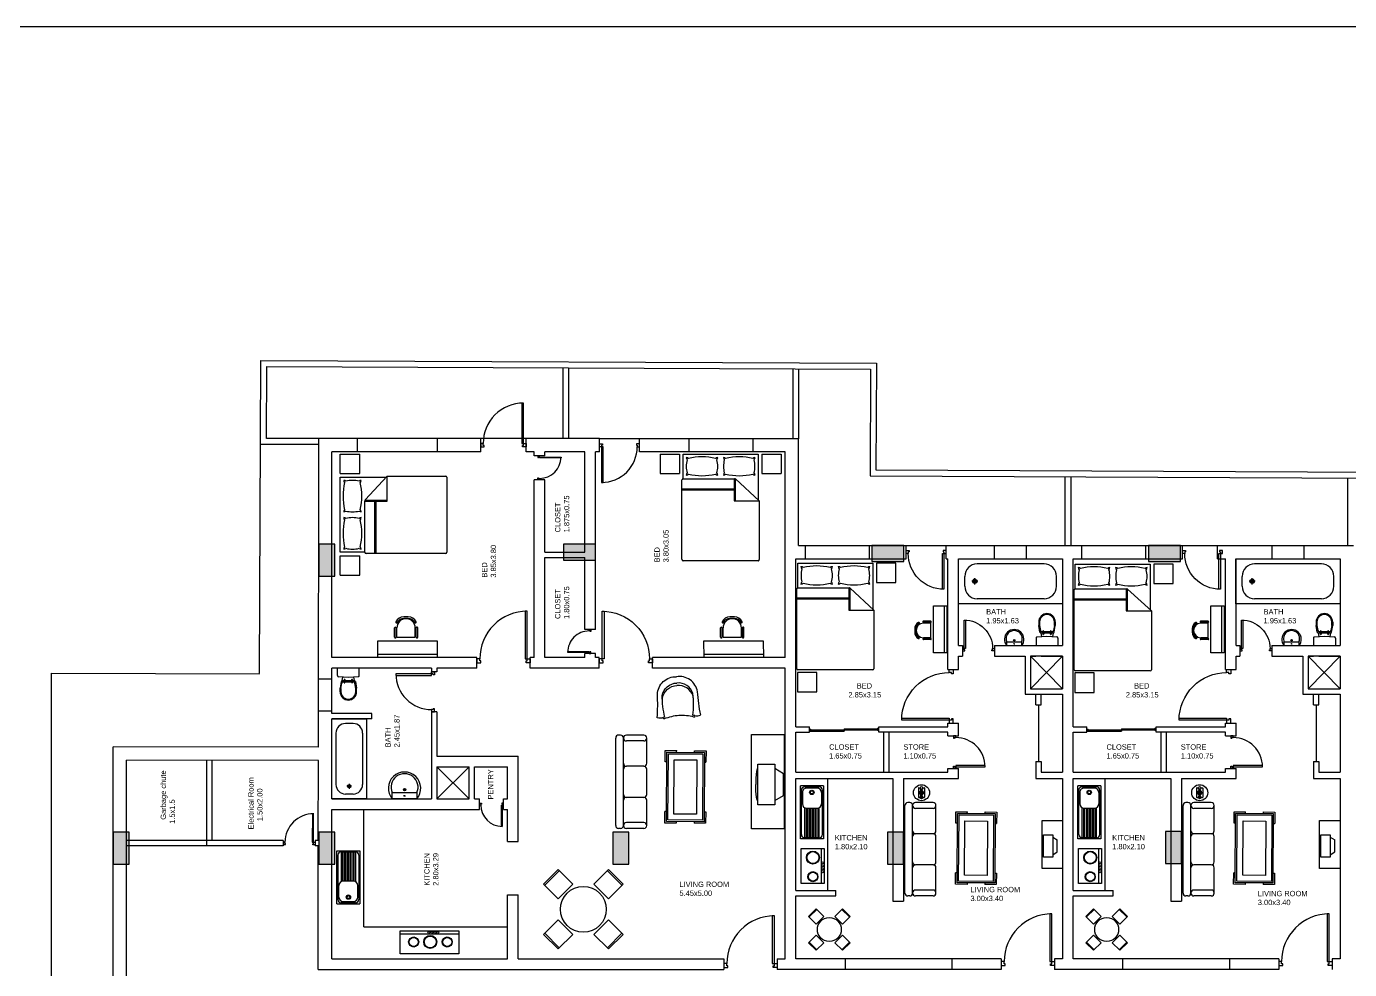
# Model space of a CAD drawing. Header units: inches. Extents: x -162 to 906, y 35 to 488.
# Drawn here: x 204 to 228.8, y 130.19 to 147.86 of the extents above; entities that cross this region are included whole.
import ezdxf

# ---------------------------------------------------------------- set-up
doc = ezdxf.new("R2010")
doc.units = ezdxf.units.IN
doc.header["$LTSCALE"] = 0.02
doc.header["$MEASUREMENT"] = 0
for name, color, linetype, true_color in [('balcony', 7, 'Continuous', 0x9875ff), ('Columns', 7, 'Continuous', 0x62cb7c), ('doors', 7, 'Continuous', 0xff8585), ('ducts lines', 7, 'Continuous', 0x05ff05), ('fixtures', 7, 'Continuous', 0xbdbdbd), ('furniture', 7, 'Continuous', 0xc2c2c2), ('text', 7, 'Continuous', 0xd1d1d1), ('walls', 7, 'Continuous', 0x614d9d)]:
    doc.layers.add(name, color=color, linetype=linetype, true_color=true_color)
doc.styles.get("Standard").update_dxf_attribs({"font": 'arial.ttf'})

# ---------------------------------------------------------------- blocks, each defined once
blk = doc.blocks.new('tv')
at = {"layer": 'furniture'}
for p, q in [((73489.62, -574.3), (73489.62, -545.5)), ((73489.62, -545.5), (73501.62, -545.5)), ((73501.62, -545.5), (73501.62, -574.3)), ((73501.62, -548.52), (73507.58, -552.12)), ((73507.58, -567.68), (73507.58, -552.12)), ((73501.62, -571.28), (73507.58, -567.68)), ((73501.62, -574.3), (73489.62, -574.3))]:
    blk.add_line(p, q, dxfattribs=at)
for points in [[(73489.62, -548.33), (73489.02, -548.75), (73488.47, -550.8), (73488.05, -555.14), (73488.05, -559.9)], [(73489.62, -571.48), (73489.02, -571.05), (73488.47, -569), (73488.05, -564.67), (73488.05, -559.9)]]:
    blk.add_lwpolyline(points, dxfattribs=at)
blk = doc.blocks.new('a')
at = {"layer": 'furniture'}
for p, q in [((72624.7, 1264.7), (72624.7, 1299.7)), ((72624.7, 1299.7), (72705.4, 1299.7)), ((72691, 1295.6), (72639.1, 1295.6)), ((72705.4, 1299.7), (72705.4, 1264.7)), ((72629.5, 1278.3), (72629.5, 1286)), ((72639.7, 1282.2), (72634.9, 1282.2)), ((72637.3, 1279.8), (72637.3, 1284.6)), ((72700.6, 1278.3), (72700.6, 1286)), ((72705.4, 1264.7), (72624.7, 1264.7)), ((72691, 1268.7), (72639.1, 1268.7))]:
    blk.add_line(p, q, dxfattribs=at)
for radius in [1.68, 0.96]:
    blk.add_circle((72637.3, 1282.2), radius, dxfattribs=at)
for centre, start, end in [((72639.1, 1286), 90, 180), ((72691, 1286), 0, 90), ((72639.1, 1278.3), 180, 270), ((72691, 1278.3), 270, 0)]:
    blk.add_arc(centre, 9.6, start, end, dxfattribs=at)
blk = doc.blocks.new('door')
at = {"layer": 'doors'}
for p, q in [((-0.076, 0), (-0.076, 0.033)), ((-0.076, 0.033), (-0.055, 0.033)), ((0, 0), (-0.076, 0)), ((-0.055, 0.033), (-0.055, 0.076)), ((-0.055, 0.076), (0, 0.076)), ((0, 0.076), (0, 0))]:
    blk.add_line(p, q, dxfattribs=at)
blk.add_lwpolyline([(-0.055, 0.977, 0.414214), (-0.955, 0.076), (-1.01, 0.076), (-1.01, 0), (-0.934, 0), (-0.934, 0.033), (-0.955, 0.033), (-0.955, 0.076)], format="xyb", dxfattribs=at)
blk.add_lwpolyline([(-0.055, 0.076), (-0.055, 0.977), (-0.094, 0.977), (-0.094, 0.076)], close=True, dxfattribs=at)
blk = doc.blocks.new('bed')
at = {"layer": 'furniture'}
for p, q in [((73189.1, -943.9), (73189.1, -960.7)), ((73189.1, -943.9), (73205.9, -943.9)), ((73205.9, -943.9), (73205.9, -960.7)), ((73209, -965.2), (73209, -943.9)), ((73209, -943.9), (73273.8, -943.9)), ((73273.8, -943.9), (73273.8, -983.5)), ((73276.9, -943.9), (73276.9, -960.7)), ((73276.9, -943.9), (73293.7, -943.9)), ((73293.7, -943.9), (73293.7, -960.7)), ((73189.1, -960.7), (73205.9, -960.7)), ((73208, -1035.1), (73208, -966.2)), ((73209, -965.2), (73253.5, -965.2)), ((73253, -965.2), (73253, -984.4)), ((73253.9, -965.2), (73253.9, -984.4)), ((73274.8, -984.4), (73254.2, -965.4)), ((73276.9, -960.7), (73293.7, -960.7)), ((73208, -973.8), (73253, -973.8)), ((73208, -974.8), (73253, -974.8)), ((73253, -984.4), (73274.8, -984.4)), ((73274.8, -984.4), (73274.8, -1035.1)), ((73273.8, -1036), (73209, -1036))]:
    blk.add_line(p, q, dxfattribs=at)
for centre, radius, start, end in [((73211.4, -950.3), 3.43, 51.6874, 84.8894), ((73215.1, -946.6), 3.43, 185.1106, 217.9545), ((73225.3, -996.7), 50.4, 76.4863, 103.5137), ((73239.2, -950.3), 3.43, 95.1106, 128.3126), ((73235.5, -946.6), 3.43, 322.0455, 354.8894), ((73243.6, -950.3), 3.43, 51.6874, 84.8894), ((73247.3, -946.6), 3.43, 185.1106, 217.9545), ((73257.5, -996.7), 50.4, 76.4863, 103.5137), ((73271.4, -950.3), 3.43, 95.1106, 128.3126), ((73267.7, -946.6), 3.43, 322.0455, 354.8894), ((73235.3, -954.5), 23.6, 165.964, 194.036), ((73215.3, -954.5), 23.6, 345.964, 14.036), ((73267.5, -954.5), 23.6, 165.964, 194.036), ((73247.5, -954.5), 23.6, 345.964, 14.036), ((73209, -966.2), 0.96, 90, 180), ((73215.1, -962.3), 3.43, 142.0455, 174.8894), ((73211.4, -958.6), 3.43, 275.1106, 308.3126), ((73225.3, -912.2), 50.4, 256.4863, 283.5137), ((73239.2, -958.6), 3.43, 231.6874, 264.8894), ((73235.5, -962.3), 3.43, 5.1106, 37.9545), ((73247.3, -962.3), 3.43, 142.0455, 174.8894), ((73243.6, -958.6), 3.43, 275.1106, 308.3126), ((73257.5, -912.2), 50.4, 256.4863, 283.5137), ((73253.5, -966.2), 0.96, 47.4586, 90), ((73271.4, -958.6), 3.43, 231.6874, 264.8894), ((73267.7, -962.3), 3.43, 5.1106, 37.9545), ((73209, -1035.1), 0.96, 180, 270), ((73273.8, -1035.1), 0.96, 270, 0)]:
    blk.add_arc(centre, radius, start, end, dxfattribs=at)
blk = doc.blocks.new('b')
at = {"layer": 'furniture'}
for p, q in [((72514.2, 1441.1), (72514.2, 1449.6)), ((72538.7, 1449.6), (72514.2, 1449.6)), ((72538.7, 1441.1), (72538.7, 1449.6)), ((72526.5, 1438.9), (72515.4, 1439.9)), ((72518.4, 1434.4), (72517.2, 1427)), ((72519.6, 1435.8), (72520.3, 1439.5)), ((72520.1, 1435.8), (72522, 1435.8)), ((72520.6, 1434.1), (72522, 1434.1)), ((72522, 1433.3), (72522, 1436.7)), ((72522.7, 1436.7), (72522.7, 1433.3)), ((72522.7, 1435.8), (72530.2, 1435.8)), ((72522.7, 1434.1), (72530.2, 1434.1)), ((72537.5, 1439.9), (72526.5, 1438.9)), ((72530.2, 1433.3), (72530.2, 1436.7)), ((72530.9, 1436.7), (72530.9, 1433.3)), ((72530.9, 1435.8), (72532.8, 1435.8)), ((72530.9, 1434.1), (72532.3, 1434.1)), ((72533.3, 1435.8), (72532.7, 1439.5)), ((72534.5, 1434.4), (72535.7, 1427)), ((72517.2, 1423.1), (72517.2, 1427)), ((72518.2, 1426.9), (72519.1, 1432.7)), ((72518.2, 1426.9), (72518.2, 1423.1)), ((72534.8, 1426.9), (72533.8, 1432.7)), ((72534.8, 1423.1), (72534.8, 1426.9)), ((72535.7, 1423.1), (72535.7, 1427))]:
    blk.add_line(p, q, dxfattribs=at)
for centre, radius, start, end in [((72515.4, 1441.1), 1.2, 180, 270), ((72520.1, 1434.1), 1.68, 90, 170.5377), ((72520.8, 1432.5), 1.68, 90, 170.5377), ((72522.3, 1436.7), 0.36, 0, 180), ((72530.6, 1436.7), 0.36, 0, 180), ((72532.1, 1432.5), 1.68, 9.4623, 90), ((72532.8, 1434.1), 1.68, 9.4623, 90), ((72537.5, 1441.1), 1.2, 270, 0), ((72526.5, 1423.1), 9.26, 180, 270), ((72526.5, 1423.1), 8.3, 180, 270), ((72522.3, 1433.3), 0.36, 180, 0), ((72526.5, 1423.1), 8.3, 270, 0), ((72526.5, 1423.1), 9.26, 270, 0), ((72530.6, 1433.3), 0.36, 180, 0)]:
    blk.add_arc(centre, radius, start, end, dxfattribs=at)
blk = doc.blocks.new('c')
at = {"layer": 'furniture'}
for p, q in [((72565.9, 77.7), (72565.9, 96.9)), ((72565.9, 96.9), (72570.7, 96.9)), ((72570.7, 96.9), (72570.7, 77.7)), ((72567.7, 87.3), (72568.7, 87.3)), ((72568.2, 87.3), (72568.2, 88)), ((72568.2, 87.3), (72568.2, 86.6)), ((72572, 87.3), (72573.9, 87.3)), ((72573, 87.3), (72573, 88.3)), ((72573, 87.3), (72573, 86.4)), ((72570.7, 77.7), (72565.9, 77.7))]:
    blk.add_line(p, q, dxfattribs=at)
blk.add_circle((72573, 87.3), 0.922, dxfattribs=at)
for centre, radius, start, end in [((72574.1, 87.3), 12.6, 229.7234, 130.2766), ((72574.9, 87.3), 10.5, 246.2873, 113.7127)]:
    blk.add_arc(centre, radius, start, end, dxfattribs=at)
blk = doc.blocks.new('so')
at = {"layer": 'furniture'}
for p, q in [((72791, -814.5), (72899, -814.5)), ((72787.4, -820.5), (72787.4, -818.1)), ((72787.4, -849.3), (72787.4, -827.7)), ((72791, -824.1), (72899, -824.1)), ((72794.6, -849.3), (72794.6, -827.7)), ((72825.8, -849.3), (72825.8, -827.7)), ((72864.2, -849.3), (72864.2, -827.7)), ((72895.4, -849.3), (72895.4, -827.7)), ((72902.6, -820.5), (72902.6, -818.1)), ((72902.6, -849.3), (72902.6, -827.7)), ((72791, -852.9), (72822.2, -852.9)), ((72829.4, -852.9), (72860.6, -852.9)), ((72867.8, -852.9), (72899, -852.9))]:
    blk.add_line(p, q, dxfattribs=at)
for centre, start, end in [((72791, -818.1), 90, 180), ((72899, -818.1), 360, 90), ((72791, -820.5), 180, 270), ((72791, -827.7), 90, 180), ((72791, -827.7), 0, 90), ((72822.2, -827.7), 0, 90), ((72829.4, -827.7), 90, 180), ((72860.6, -827.7), 0, 90), ((72867.8, -827.7), 90, 180), ((72899, -827.7), 90, 180), ((72899, -820.5), 270, 0), ((72899, -827.7), 0, 90), ((72791, -849.3), 180, 270), ((72791, -849.3), 270, 0), ((72822.2, -849.3), 270, 0), ((72829.4, -849.3), 180, 270), ((72860.6, -849.3), 270, 0), ((72867.8, -849.3), 180, 270), ((72899, -849.3), 180, 270), ((72899, -849.3), 270, 0)]:
    blk.add_arc(centre, 3.6, start, end, dxfattribs=at)
blk = doc.blocks.new('ta')
at = {"layer": 'furniture'}
for p, q in [((72622.7, -795), (72622.7, -793.1)), ((72682.7, -795.4), (72682.7, -793.5)), ((72610.6, -807), (72608.7, -807)), ((72694.6, -807.4), (72696.5, -807.5)), ((72610.5, -828.6), (72608.6, -828.6)), ((72694.5, -829), (72696.4, -829.1)), ((72622.4, -840.6), (72622.4, -842.6)), ((72682.4, -841), (72682.4, -842.9))]:
    blk.add_line(p, q, dxfattribs=at)
for points in [[(72608.7, -807), (72608.8, -793), (72622.7, -793.1)], [(72682.7, -793.5), (72696.6, -793.5), (72696.5, -807.5)], [(72622.4, -842.6), (72608.5, -842.5), (72608.6, -828.6)], [(72696.4, -829.1), (72696.3, -843)], [(72696.3, -843), (72682.4, -842.9)]]:
    blk.add_lwpolyline(points, dxfattribs=at)
for points in [[(72694.4, -841), (72610.4, -840.6), (72610.7, -795), (72694.7, -795.4)], [(72692.5, -839.1), (72612.3, -838.7), (72612.6, -796.9), (72692.7, -797.4)], [(72685.3, -831.9), (72619.6, -831.5), (72619.7, -804.1), (72685.5, -804.5)]]:
    blk.add_lwpolyline(points, close=True, dxfattribs=at)
blk = doc.blocks.new('di')
at = {"layer": 'furniture'}
for p, q in [((72941.6, -594.4), (72926.4, -609.7)), ((72956.9, -609.7), (72941.6, -594.4)), ((72994.2, -594.4), (72979, -609.7)), ((73009.5, -609.7), (72994.2, -594.4)), ((72942.8, -595.6), (72927.5, -610.8)), ((73008.3, -610.8), (72993, -595.6)), ((72926.4, -609.7), (72941.6, -624.9)), ((72941.6, -624.9), (72956.9, -609.7)), ((72979, -609.7), (72994.2, -624.9)), ((72994.2, -624.9), (73009.5, -609.7)), ((72926.4, -662.3), (72941.6, -647)), ((72941.6, -647), (72956.9, -662.3)), ((72979, -662.3), (72994.2, -647)), ((72994.2, -647), (73009.5, -662.3)), ((72941.6, -677.5), (72926.4, -662.3)), ((72942.8, -676.4), (72927.5, -661.1)), ((72956.9, -662.3), (72941.6, -677.5)), ((72994.2, -677.5), (72979, -662.3)), ((73008.3, -661.1), (72993, -676.4)), ((73009.5, -662.3), (72994.2, -677.5))]:
    blk.add_line(p, q, dxfattribs=at)
blk.add_circle((72967.9, -636), 24, dxfattribs=at)
blk = doc.blocks.new('sofa')
at = {"layer": 'furniture'}
for points in [[(73140.9, -786.1, -0.030207), (73114.4, -789.8, 0.416505), (73097.3, -813.8, -1.345408)], [(73141.2, -795, 0.067389), (73116.5, -795.1, 0.359041), (73104.5, -813.4, 1.94257)], [(73122.7, -794.5, 0.008858), (73119.4, -794.9, 0.359041), (73107.4, -813.2, 1.94257)], [(73141.7, -793, 0.174886), (73140.9, -786.1, 0.474926)], [(73144.1, -835.8, 0.030207), (73117.4, -835.5, -0.416505), (73097.3, -813.8, 1.345408)], [(73143.3, -826.9, -0.067389), (73118.8, -830, -0.359041), (73104.5, -813.4, -1.94257)], [(73126.9, -829.7, -0.014341), (73121.7, -829.8, -0.359041), (73107.4, -813.2, -1.94257)], [(73144, -828.9, -0.174886), (73144.1, -835.8, -0.474926)]]:
    blk.add_lwpolyline(points, format="xyb", dxfattribs=at)
for centre, radius, start, end in [((73200.9, -807.2), 60.9, 166.4727, 168.475), ((73202.5, -808.5), 61, 166.116, 182.3353), ((73141.9, -794), 1.44, 3.672, 93.672), ((73202.3, -805.7), 61, 185.0086, 201.228), ((73200.9, -807.2), 60.9, 198.8689, 200.8712), ((73144, -827.8), 1.44, 273.672, 3.672)]:
    blk.add_arc(centre, radius, start, end, dxfattribs=at)
blk = doc.blocks.new('s')
at = {"layer": 'furniture'}
for p, q in [((72513.5, 69.1), (72513.5, 43.9)), ((72513.5, 69.1), (72571.1, 69.1)), ((72514.6, 48.6), (72514.6, 64.4)), ((72515.9, 62.1), (72515.9, 50.9)), ((72566.4, 68), (72518.2, 68)), ((72520.7, 66.9), (72533.2, 66.9)), ((72570, 64.5), (72538, 64.5)), ((72538, 62.9), (72570, 62.9)), ((72538, 50.9), (72538, 62.1)), ((72570, 61.3), (72538, 61.3)), ((72538, 59.7), (72570, 59.7)), ((72570, 58.1), (72538, 58.1)), ((72570, 64.4), (72570, 48.6)), ((72571.1, 69.1), (72571.1, 43.9)), ((72571.1, 43.9), (72513.5, 43.9)), ((72566.4, 45), (72518.2, 45)), ((72520.7, 46.1), (72533.2, 46.1)), ((72538, 56.5), (72570, 56.5)), ((72570, 54.9), (72538, 54.9)), ((72538, 53.3), (72570, 53.3)), ((72570, 51.7), (72538, 51.7)), ((72538, 50.1), (72570, 50.1)), ((72538, 48.5), (72570, 48.5)), ((72571.1, 43.9), (72571.1, 43.9))]:
    blk.add_line(p, q, dxfattribs=at)
for radius in [2.4, 1.68]:
    blk.add_circle((72520.7, 56.4), radius, dxfattribs=at)
for centre, radius, start, end in [((72518.2, 64.4), 3.6, 90, 180), ((72520.7, 62.1), 4.8, 90, 180), ((72533.2, 62.1), 4.8, 0, 90), ((72566.4, 64.4), 3.6, 0, 90), ((72518.2, 48.6), 3.6, 180, 270), ((72520.7, 50.9), 4.8, 180, 270), ((72533.2, 50.9), 4.8, 270, 0), ((72566.4, 48.6), 3.6, 270, 0)]:
    blk.add_arc(centre, radius, start, end, dxfattribs=at)
blk = doc.blocks.new('ch')
at = {"layer": 'furniture'}
for p, q in [((73121.1, -280.6), (73121.1, -291.4)), ((73122.9, -280.6), (73122.9, -291.4)), ((73124, -280.6), (73124, -291.4)), ((73145.6, -280.6), (73124, -280.6)), ((73145.6, -280.6), (73145.6, -291.4)), ((73146.6, -280.6), (73146.6, -291.4)), ((73148.4, -280.6), (73148.4, -291.4)), ((73132.2, -302.6), (73137.6, -302.6)), ((73132.2, -304.4), (73137.6, -304.4))]:
    blk.add_line(p, q, dxfattribs=at)
for centre, radius, start, end in [((73122, -280.6), 0.9, 0.0037, 179.9963), ((73122, -291.4), 0.9, 179.9963, 0.0037), ((73134.8, -291.4), 10.8, 180, 0), ((73147.5, -280.6), 0.9, 0, 180), ((73147.5, -291.4), 0.9, 180, 0), ((73123.9, -298.3), 0.92, 13.7535, 218.4707), ((73132.2, -294.3), 10.1, 205.9734, 270), ((73132.2, -294.3), 8.28, 205.1301, 269.9997), ((73137.6, -294.3), 8.28, 269.9961, 334.8734), ((73137.6, -294.3), 10.1, 270, 334.0596), ((73145.9, -298.3), 0.9, 330.3365, 155.6449)]:
    blk.add_arc(centre, radius, start, end, dxfattribs=at)
blk = doc.blocks.new('TEL', base_point=(38673, 30972))
at = {"layer": 'furniture', "linetype": 'Continuous'}
for p, q in [((38603, 31072), (38603, 30872)), ((38613, 31082), (38644, 31082)), ((38659, 30854), (38659, 31066)), ((38687, 30854), (38687, 31066)), ((38702, 31082), (38733, 31082)), ((38743, 31072), (38743, 30872)), ((38613, 30862), (38644, 30862)), ((38659, 30854), (38687, 30854)), ((38668, 30836), (38668, 30854)), ((38678, 30836), (38668, 30836)), ((38678, 30854), (38678, 30836)), ((38702, 30862), (38733, 30862))]:
    blk.add_line(p, q, dxfattribs=at)
for centre in [(38648, 31000), (38698, 31000), (38637, 30962), (38638, 30982), (38648, 30944), (38708, 30978)]:
    blk.add_circle(centre, 6.63, dxfattribs=at)
for centre, radius, start, end in [((38613, 31072), 10, 90, 180), ((38673, 30972), 49.3, 109.6169, 250.3831), ((38673, 31071), 30.8, 296.6613, 243.3387), ((38673, 30972), 49.3, 289.6169, 70.3831), ((38733, 31072), 10, 0, 90), ((38613, 30872), 10, 180, 270), ((38673, 30873), 30.8, 116.6613, 260.6481), ((38673, 30972), 26.2, 129.3072, 230.6928), ((38673, 30873), 30.8, 279.3519, 63.3387), ((38673, 30972), 26.2, 309.3072, 50.6928), ((38733, 30872), 10, 270, 0)]:
    blk.add_arc(centre, radius, start, end, dxfattribs=at)
blk = doc.blocks.new('dr')
at = {"layer": 'doors'}
for p, q in [((-0.295, 0.342), (-0.319, 0.318)), ((-0.319, 0.318), (-0.295, 0.294)), ((-0.278, 0.325), (-0.295, 0.342)), ((-0.295, 0.294), (-0.284, 0.304)), ((-0.291, 0.311), (-0.278, 0.325)), ((-0.284, 0.304), (-0.291, 0.311)), ((-0.024, 0.024), (-0.014, 0.034)), ((0, 0), (-0.024, 0.024)), ((-0.014, 0.034), (-0.007, 0.027)), ((-0.007, 0.027), (0.007, 0.041)), ((0.024, 0.024), (0, 0)), ((0.007, 0.041), (0.024, 0.024))]:
    blk.add_line(p, q, dxfattribs=at)
blk.add_lwpolyline([(0.007, 0.041), (0.29, 0.326), (0.278, 0.338), (-0.006, 0.054)], close=True, dxfattribs=at)
blk.add_arc((0.007, 0.041), 0.401, 45.1117, 135.1117, dxfattribs=at)
blk = doc.blocks.new('columns')
at = {"layer": 'Columns'}
h = blk.add_hatch(color=256, dxfattribs=at)
h.dxf.hatch_style = 1
h.paths.add_polyline_path([(0, 0), (0.3, 0), (0.3, 0.6), (0, 0.6)])
for p, q in [((0, 0.6), (0.3, 0.6)), ((0, 0), (0, 0.6)), ((0.3, 0.6), (0.3, 0)), ((0.3, 0), (0, 0))]:
    blk.add_line(p, q, dxfattribs=at)

msp = doc.modelspace()

# ---------------------------------------------------------------- linework, layer by layer
msp.add_lwpolyline([(193.717, 147.864), (278.454, 147.864), (278.454, 79.471), (193.717, 79.471)], close=True)
at = {"layer": 'balcony'}
for p, q in [((214.05, 141.467), (214.05, 140.139)), ((214.16, 141.467), (214.16, 140.139)), ((218.363, 141.448), (218.363, 140.137)), ((218.473, 141.447), (218.473, 140.137)), ((209.479, 140.029), (208.385, 140.029)), ((209.479, 140.139), (208.496, 140.139)), ((223.464, 139.425), (223.464, 138.139)), ((223.574, 139.424), (223.574, 138.139)), ((228.763, 139.401), (228.763, 138.139))]:
    msp.add_line(p, q, dxfattribs=at)
for points in [[(208.366, 135.74), (208.392, 141.603), (219.932, 141.551), (219.923, 139.551), (240.155, 139.459)], [(208.496, 140.139), (208.502, 141.492), (219.822, 141.441), (219.812, 139.441), (240.045, 139.35), (240.036, 137.285)], [(237.957, 119.082), (219.858, 119.094), (219.86, 117.096), (208.339, 117.085), (208.333, 119.935), (204.466, 119.935), (204.466, 135.745), (208.366, 135.728)]]:
    msp.add_lwpolyline(points, dxfattribs=at)
at = {"layer": 'doors'}
for p, q in [((213.584, 139.819), (213.584, 139.785)), ((213.618, 139.819), (213.584, 139.819)), ((213.584, 139.785), (213.598, 139.785)), ((213.598, 139.785), (213.598, 139.794)), ((213.598, 139.794), (213.618, 139.794)), ((213.618, 139.794), (213.618, 139.819)), ((213.584, 139.369), (213.584, 139.403)), ((213.584, 139.403), (213.598, 139.403)), ((213.598, 139.403), (213.598, 139.393)), ((213.618, 139.369), (213.584, 139.369)), ((213.598, 139.393), (213.618, 139.393)), ((213.618, 139.393), (213.618, 139.369)), ((214.546, 136.534), (214.546, 136.559)), ((214.546, 136.559), (214.58, 136.559)), ((214.565, 136.534), (214.546, 136.534)), ((214.565, 136.525), (214.565, 136.534)), ((214.58, 136.525), (214.565, 136.525)), ((214.58, 136.559), (214.58, 136.525)), ((214.565, 136.133), (214.546, 136.133)), ((214.546, 136.133), (214.546, 136.109)), ((214.546, 136.109), (214.58, 136.109)), ((214.58, 136.143), (214.565, 136.143)), ((214.565, 136.143), (214.565, 136.133)), ((214.58, 136.109), (214.58, 136.143)), ((219.329, 134.699), (219.979, 134.699)), ((219.329, 134.699), (219.329, 134.659)), ((224.529, 134.699), (225.179, 134.699)), ((224.529, 134.699), (224.529, 134.659)), ((218.679, 134.679), (219.979, 134.679)), ((218.679, 134.659), (219.329, 134.659)), ((223.879, 134.679), (225.179, 134.679)), ((223.879, 134.659), (224.529, 134.659)), ((212.493, 133.306), (212.527, 133.306)), ((212.493, 133.272), (212.493, 133.306)), ((212.517, 133.272), (212.493, 133.272)), ((212.527, 133.291), (212.517, 133.291)), ((212.517, 133.291), (212.517, 133.272)), ((212.527, 133.306), (212.527, 133.291)), ((212.943, 133.306), (212.909, 133.306)), ((212.909, 133.306), (212.909, 133.291)), ((212.909, 133.291), (212.918, 133.291)), ((212.918, 133.291), (212.918, 133.272)), ((212.918, 133.272), (212.943, 133.272)), ((212.943, 133.272), (212.943, 133.306))]:
    msp.add_line(p, q, dxfattribs=at)
for points in [[(213.618, 139.794), (214.019, 139.794), (214.019, 139.777), (213.618, 139.777)], [(214.546, 136.133), (214.144, 136.133), (214.144, 136.151), (214.546, 136.151)], [(212.918, 133.272), (212.918, 132.87), (212.901, 132.87), (212.901, 133.272)]]:
    msp.add_lwpolyline(points, close=True, dxfattribs=at)
for centre, radius, start, end in [((213.618, 139.794), 0.401, 269.9999, 359.9999), ((214.546, 136.133), 0.401, 89.9999, 179.9999), ((218.696, 134.676), 0.0109, 15.8152, 164.1846), ((219.957, 134.696), 0.0109, 15.8152, 164.1846), ((223.896, 134.676), 0.0109, 15.8152, 164.1846), ((225.157, 134.696), 0.0109, 15.8152, 164.1846), ((218.696, 134.663), 0.0112, 200.3673, 339.6326), ((219.957, 134.683), 0.0112, 200.3673, 339.6326), ((223.896, 134.663), 0.0112, 200.3673, 339.6326), ((225.157, 134.683), 0.0112, 200.3673, 339.6326), ((212.918, 133.272), 0.401, 179.9999, 269.9999)]:
    msp.add_arc(centre, radius, start, end, dxfattribs=at)
at = {"layer": 'ducts lines'}
for p, q in [((223.423, 136.059), (222.823, 135.452)), ((222.823, 136.059), (223.423, 135.452)), ((228.623, 136.059), (228.023, 135.452)), ((228.023, 136.059), (228.623, 135.452)), ((211.693, 133.989), (212.3, 133.389)), ((211.693, 133.389), (212.3, 133.989))]:
    msp.add_line(p, q, dxfattribs=at)
at = {"layer": 'fixtures'}
for p, q in [((221.203, 137.006), (221.203, 136.127)), ((226.403, 137.006), (226.403, 136.127)), ((217.812, 136.092), (216.7, 136.092)), ((218.895, 132.454), (218.895, 131.804)), ((224.095, 132.454), (224.095, 131.804)), ((211.006, 130.859), (212.105, 130.859))]:
    msp.add_line(p, q, dxfattribs=at)
for points in [[(221.004, 137.004), (221.25, 137.006), (221.25, 136.127), (221.004, 136.125)], [(226.204, 137.004), (226.45, 137.006), (226.45, 136.127), (226.204, 136.125)], [(217.81, 136.35), (217.813, 136.039), (216.7, 136.039), (216.698, 136.35)], [(217.593, 134.591), (218.203, 134.591), (218.203, 132.827), (217.593, 132.827)], [(223.038, 132.982), (223.423, 132.982), (223.423, 132.082), (223.038, 132.082)], [(228.238, 132.982), (228.623, 132.982), (228.623, 132.082), (228.238, 132.082)], [(218.519, 132.454), (218.951, 132.454), (218.951, 131.804), (218.519, 131.804)], [(223.719, 132.454), (224.151, 132.454), (224.151, 131.804), (223.719, 131.804)], [(211.006, 130.484), (211.006, 130.916), (212.105, 130.916), (212.105, 130.484)]]:
    msp.add_lwpolyline(points, close=True, dxfattribs=at)
for centre, radius in [((220.777, 133.503), 0.15), ((225.992, 133.503), 0.15), ((218.741, 132.286), 0.122), ((218.741, 132.286), 0.112), ((218.924, 132.189), 0.0201), ((223.941, 132.286), 0.122), ((223.941, 132.286), 0.112), ((224.124, 132.189), 0.0201), ((218.741, 131.929), 0.0943), ((218.741, 131.929), 0.0843), ((218.924, 132.132), 0.0201), ((218.924, 132.075), 0.0201), ((218.924, 132.024), 0.0201), ((223.941, 131.929), 0.0943), ((223.941, 131.929), 0.0843), ((224.124, 132.132), 0.0201), ((224.124, 132.075), 0.0201), ((224.124, 132.024), 0.0201), ((211.257, 130.705), 0.0943), ((211.257, 130.705), 0.0843), ((211.567, 130.705), 0.122), ((211.567, 130.705), 0.112), ((211.542, 130.888), 0.0201), ((211.599, 130.888), 0.0201), ((211.656, 130.888), 0.0201), ((211.707, 130.888), 0.0201), ((211.886, 130.705), 0.0943), ((211.886, 130.705), 0.0843)]:
    msp.add_circle(centre, radius, dxfattribs=at)
at = {"layer": 'furniture'}
for p, q in [((218.459, 137.342), (218.459, 137.805)), ((218.459, 137.805), (219.865, 137.805)), ((219.865, 137.805), (219.865, 136.946)), ((223.659, 137.325), (223.659, 137.788)), ((223.659, 137.788), (225.065, 137.788)), ((225.065, 137.788), (225.065, 136.928)), ((218.438, 135.826), (218.438, 137.322)), ((218.459, 137.342), (219.425, 137.342)), ((219.413, 137.342), (219.413, 136.927)), ((219.433, 137.342), (219.433, 136.927)), ((219.886, 136.927), (219.439, 137.337)), ((223.638, 135.808), (223.638, 137.304)), ((223.659, 137.325), (224.625, 137.325)), ((224.613, 137.325), (224.613, 136.909)), ((224.633, 137.325), (224.633, 136.909)), ((225.086, 136.909), (224.639, 137.319)), ((218.438, 137.155), (219.413, 137.155)), ((218.438, 137.134), (219.413, 137.134)), ((219.413, 136.927), (219.886, 136.927)), ((219.886, 136.927), (219.886, 135.826)), ((223.638, 137.137), (224.613, 137.137)), ((223.638, 137.116), (224.613, 137.116)), ((224.613, 136.909), (225.086, 136.909)), ((225.086, 136.909), (225.086, 135.808)), ((211.698, 136.092), (210.586, 136.092)), ((219.865, 135.805), (218.459, 135.805)), ((225.065, 135.788), (223.659, 135.788))]:
    msp.add_line(p, q, dxfattribs=at)
for points in [[(219.933, 137.441), (220.297, 137.441), (220.297, 137.805), (219.933, 137.805)], [(225.133, 137.423), (225.497, 137.423), (225.497, 137.788), (225.133, 137.788)], [(211.696, 136.35), (211.699, 136.039), (210.586, 136.039), (210.584, 136.35)], [(218.45, 135.391), (218.815, 135.391), (218.815, 135.756), (218.45, 135.756)], [(223.65, 135.382), (224.015, 135.382), (224.015, 135.747), (223.65, 135.747)]]:
    msp.add_lwpolyline(points, close=True, dxfattribs=at)
for centre, radius, start, end in [((218.51, 137.665), 0.0744, 51.6873, 84.8893), ((218.591, 137.746), 0.0744, 185.1105, 217.9544), ((219.03, 137.576), 0.512, 165.9639, 194.0359), ((218.812, 136.659), 1.094, 76.4862, 103.5136), ((219.114, 137.665), 0.0744, 95.1105, 128.3125), ((219.033, 137.746), 0.0744, 322.0454, 354.8893), ((218.595, 137.576), 0.512, 345.9639, 14.0359), ((219.21, 137.665), 0.0744, 51.6873, 84.8893), ((219.291, 137.746), 0.0744, 185.1105, 217.9544), ((219.729, 137.576), 0.512, 165.9639, 194.0359), ((219.512, 136.659), 1.094, 76.4862, 103.5136), ((219.814, 137.665), 0.0744, 95.1105, 128.3125), ((219.733, 137.746), 0.0744, 322.0454, 354.8893), ((219.294, 137.576), 0.512, 345.9639, 14.0359), ((223.71, 137.647), 0.0744, 51.6873, 84.8893), ((223.791, 137.728), 0.0744, 185.1105, 217.9544), ((224.23, 137.558), 0.512, 165.9639, 194.0359), ((224.012, 136.641), 1.094, 76.4862, 103.5136), ((224.314, 137.647), 0.0744, 95.1105, 128.3125), ((224.233, 137.728), 0.0744, 322.0454, 354.8893), ((223.795, 137.558), 0.512, 345.9639, 14.0359), ((224.41, 137.647), 0.0744, 51.6873, 84.8893), ((224.491, 137.728), 0.0744, 185.1105, 217.9544), ((224.929, 137.558), 0.512, 165.9639, 194.0359), ((224.712, 136.641), 1.094, 76.4862, 103.5136), ((225.014, 137.647), 0.0744, 95.1105, 128.3125), ((224.933, 137.728), 0.0744, 322.0454, 354.8893), ((224.494, 137.558), 0.512, 345.9639, 14.0359), ((218.591, 137.406), 0.0744, 142.0454, 174.8893), ((218.51, 137.486), 0.0744, 275.1105, 308.3125), ((218.812, 138.492), 1.094, 256.4862, 283.5136), ((219.114, 137.486), 0.0744, 231.6873, 264.8893), ((219.033, 137.406), 0.0744, 5.1105, 37.9544), ((219.291, 137.406), 0.0744, 142.0454, 174.8893), ((219.21, 137.486), 0.0744, 275.1105, 308.3125), ((219.512, 138.492), 1.094, 256.4862, 283.5136), ((219.814, 137.486), 0.0744, 231.6873, 264.8893), ((219.733, 137.406), 0.0744, 5.1105, 37.9544), ((223.791, 137.388), 0.0744, 142.0454, 174.8893), ((224.233, 137.388), 0.0744, 5.1105, 37.9544), ((224.491, 137.388), 0.0744, 142.0454, 174.8893), ((224.933, 137.388), 0.0744, 5.1105, 37.9544), ((218.459, 137.322), 0.0208, 89.9999, 179.9999), ((219.425, 137.322), 0.0208, 47.4585, 89.9999), ((223.659, 137.304), 0.0208, 89.9999, 179.9999), ((223.71, 137.468), 0.0744, 275.1105, 308.3125), ((224.012, 138.474), 1.094, 256.4862, 283.5136), ((224.314, 137.468), 0.0744, 231.6873, 264.8893), ((224.41, 137.468), 0.0744, 275.1105, 308.3125), ((224.712, 138.474), 1.094, 256.4862, 283.5136), ((224.625, 137.304), 0.0208, 47.4585, 89.9999), ((225.014, 137.468), 0.0744, 231.6873, 264.8893), ((218.459, 135.826), 0.0208, 179.9999, 269.9999), ((219.865, 135.826), 0.0208, 269.9999, 359.9999), ((223.659, 135.808), 0.0208, 179.9999, 269.9999), ((225.065, 135.808), 0.0208, 269.9999, 359.9999)]:
    msp.add_arc(centre, radius, start, end, dxfattribs=at)
at = {"layer": 'walls'}
for p, q in [((209.47, 134.354), (209.479, 140.139)), ((213.363, 140.139), (209.479, 140.139)), ((209.723, 140.139), (209.723, 140.139)), ((210.201, 139.889), (210.201, 140.139)), ((211.701, 139.889), (211.701, 140.139)), ((212.513, 139.889), (212.513, 140.139)), ((214.738, 140.139), (213.363, 140.139)), ((213.363, 139.889), (213.363, 140.139)), ((214.738, 139.889), (214.738, 140.139)), ((214.738, 140.139), (215.488, 140.139)), ((215.488, 139.889), (215.488, 140.139)), ((218.473, 140.137), (215.488, 140.137)), ((216.423, 139.889), (216.423, 140.139)), ((217.623, 139.889), (217.623, 140.139)), ((218.473, 138.139), (218.473, 140.137)), ((209.723, 136.039), (209.723, 139.889)), ((212.513, 139.889), (209.723, 139.889)), ((213.513, 139.889), (213.363, 139.889)), ((213.513, 139.819), (213.513, 139.889)), ((213.713, 139.819), (213.513, 139.819)), ((213.713, 139.819), (213.713, 139.889)), ((214.463, 139.889), (213.713, 139.889)), ((214.463, 138.014), (214.463, 139.889)), ((214.663, 136.559), (214.663, 139.889)), ((214.738, 139.889), (214.663, 139.889)), ((218.223, 139.889), (215.488, 139.889)), ((218.223, 136.039), (218.223, 139.889)), ((213.513, 136.039), (213.513, 139.369)), ((213.713, 139.369), (213.513, 139.369)), ((213.713, 138.014), (213.713, 139.369)), ((213.713, 138.014), (214.463, 138.014)), ((213.713, 136.039), (213.713, 137.914)), ((213.713, 137.914), (214.463, 137.914)), ((214.463, 136.559), (214.463, 137.914)), ((218.473, 138.139), (220.488, 138.139)), ((218.604, 137.889), (218.604, 138.139)), ((219.804, 137.889), (219.804, 138.139)), ((220.488, 137.889), (220.488, 138.139)), ((220.488, 138.139), (221.238, 138.139)), ((221.238, 138.139), (223.673, 138.139)), ((221.238, 137.889), (221.238, 138.139)), ((222.148, 137.889), (222.148, 138.139)), ((222.748, 137.889), (222.748, 138.139)), ((223.673, 138.139), (225.67, 138.139)), ((223.783, 137.889), (223.783, 138.139)), ((224.983, 137.889), (224.983, 138.139)), ((225.654, 138.139), (226.323, 138.139)), ((225.67, 137.889), (225.67, 138.139)), ((226.323, 138.139), (228.873, 138.139)), ((226.323, 137.889), (226.323, 138.139)), ((227.348, 137.889), (227.348, 138.139)), ((227.948, 137.889), (227.948, 138.139)), ((218.423, 137.889), (220.488, 137.889)), ((218.423, 134.739), (218.423, 137.889)), ((221.238, 137.889), (221.273, 137.889)), ((221.273, 135.809), (221.273, 137.889)), ((221.473, 137.889), (223.423, 137.889)), ((221.473, 136.259), (221.473, 137.889)), ((223.423, 137.889), (223.423, 136.259)), ((223.623, 137.889), (225.67, 137.889)), ((223.623, 134.739), (223.623, 137.889)), ((226.323, 137.889), (226.473, 137.889)), ((226.473, 135.809), (226.473, 137.889)), ((226.673, 137.889), (228.623, 137.889)), ((226.673, 136.259), (226.673, 137.889)), ((228.623, 137.889), (228.623, 136.259)), ((214.663, 136.559), (214.463, 136.559)), ((221.473, 136.259), (221.543, 136.259)), ((221.543, 136.259), (221.543, 136.059)), ((222.143, 136.259), (223.423, 136.259)), ((222.143, 136.259), (222.143, 136.059)), ((226.673, 136.259), (226.743, 136.259)), ((226.743, 136.259), (226.743, 136.059)), ((227.343, 136.259), (228.623, 136.259)), ((227.343, 136.259), (227.343, 136.059)), ((212.443, 136.039), (209.723, 136.039)), ((212.443, 135.839), (212.443, 136.039)), ((213.443, 135.839), (213.443, 136.039)), ((213.513, 136.039), (213.443, 136.039)), ((214.463, 136.039), (213.713, 136.039)), ((214.463, 136.039), (214.463, 136.109)), ((214.663, 136.109), (214.463, 136.109)), ((214.663, 136.039), (214.663, 136.109)), ((214.733, 136.039), (214.663, 136.039)), ((214.733, 135.839), (214.733, 136.039)), ((218.223, 136.039), (215.733, 136.039)), ((215.733, 135.839), (215.733, 136.039)), ((221.473, 136.059), (221.543, 136.059)), ((221.473, 135.809), (221.473, 136.059)), ((222.143, 136.059), (222.723, 136.059)), ((222.723, 136.059), (222.723, 135.352)), ((222.823, 136.059), (222.923, 136.059)), ((223.423, 136.059), (222.823, 136.059)), ((222.823, 136.059), (222.823, 135.452)), ((223.023, 136.059), (223.423, 136.059)), ((223.423, 136.059), (223.423, 135.452)), ((223.423, 136.059), (223.423, 135.452)), ((226.673, 136.059), (226.743, 136.059)), ((226.673, 135.809), (226.673, 136.059)), ((227.343, 136.059), (227.923, 136.059)), ((227.923, 136.059), (227.923, 135.352)), ((228.023, 136.059), (228.123, 136.059)), ((228.623, 136.059), (228.023, 136.059)), ((228.023, 136.059), (228.023, 135.452)), ((228.223, 136.059), (228.623, 136.059)), ((228.623, 136.059), (228.623, 135.452)), ((228.623, 136.059), (228.623, 135.452)), ((209.723, 134.989), (209.723, 135.839)), ((211.593, 135.839), (209.723, 135.839)), ((211.593, 135.839), (211.593, 135.769)), ((211.693, 135.769), (211.593, 135.769)), ((212.293, 135.839), (211.693, 135.839)), ((211.693, 135.839), (211.693, 135.769)), ((212.443, 135.839), (212.293, 135.839)), ((214.733, 135.839), (213.443, 135.839)), ((214.733, 135.839), (214.663, 135.839)), ((218.223, 135.839), (215.733, 135.839)), ((218.223, 130.389), (218.223, 135.839)), ((221.273, 135.809), (221.473, 135.809)), ((226.473, 135.809), (226.673, 135.809)), ((209.723, 135.63), (209.473, 135.63)), ((222.823, 135.452), (223.423, 135.452)), ((228.023, 135.452), (228.623, 135.452)), ((222.723, 135.352), (223.423, 135.352)), ((222.923, 135.152), (222.923, 135.352)), ((223.023, 135.152), (223.023, 135.352)), ((223.423, 135.352), (223.423, 133.889)), ((227.923, 135.352), (228.623, 135.352)), ((228.123, 135.152), (228.123, 135.352)), ((228.223, 135.152), (228.223, 135.352)), ((228.623, 135.352), (228.623, 133.889)), ((209.723, 135.03), (209.473, 135.03)), ((210.473, 134.989), (209.723, 134.989)), ((210.473, 134.889), (210.473, 134.989)), ((211.593, 135.019), (211.593, 133.389)), ((211.693, 135.019), (211.593, 135.019)), ((211.693, 135.019), (211.693, 134.189)), ((222.923, 135.152), (223.023, 135.152)), ((222.973, 135.152), (222.973, 134.089)), ((228.123, 135.152), (228.223, 135.152)), ((228.173, 135.152), (228.173, 134.089)), ((209.723, 133.389), (209.723, 134.889)), ((210.473, 134.889), (209.723, 134.889)), ((218.423, 134.739), (218.679, 134.739)), ((218.679, 134.639), (218.679, 134.739)), ((219.979, 134.739), (221.273, 134.739)), ((219.979, 134.639), (219.979, 134.739)), ((221.273, 134.809), (221.473, 134.809)), ((221.273, 134.739), (221.273, 134.809)), ((221.473, 134.569), (221.473, 134.809)), ((223.623, 134.739), (223.879, 134.739)), ((223.879, 134.639), (223.879, 134.739)), ((225.179, 134.739), (226.473, 134.739)), ((225.179, 134.639), (225.179, 134.739)), ((226.473, 134.809), (226.673, 134.809)), ((226.473, 134.739), (226.473, 134.809)), ((226.673, 134.569), (226.673, 134.809)), ((218.423, 134.639), (218.679, 134.639)), ((218.423, 133.889), (218.423, 134.639)), ((221.273, 134.639), (219.979, 134.639)), ((220.073, 133.889), (220.073, 134.639)), ((220.173, 133.889), (220.173, 134.639)), ((221.273, 134.569), (221.273, 134.639)), ((221.273, 134.569), (221.473, 134.569)), ((223.623, 134.639), (223.879, 134.639)), ((223.623, 133.889), (223.623, 134.639)), ((226.473, 134.639), (225.179, 134.639)), ((225.273, 133.889), (225.273, 134.639)), ((225.373, 133.889), (225.373, 134.639)), ((226.473, 134.569), (226.473, 134.639)), ((226.473, 134.569), (226.673, 134.569)), ((205.623, 126.16), (205.623, 134.36)), ((209.47, 134.354), (205.623, 134.36)), ((211.693, 134.189), (213.213, 134.189)), ((213.213, 132.589), (213.213, 134.189)), ((205.873, 126.16), (205.873, 134.11)), ((209.47, 134.104), (205.873, 134.11)), ((207.373, 134.104), (207.37, 132.508)), ((207.473, 134.104), (207.471, 132.607)), ((209.468, 132.604), (209.47, 134.104)), ((211.693, 133.989), (211.693, 133.389)), ((211.693, 133.989), (212.3, 133.989)), ((212.3, 133.389), (212.3, 133.989)), ((212.4, 133.989), (213.013, 133.989)), ((212.4, 133.389), (212.4, 133.989)), ((213.013, 133.389), (213.013, 133.989)), ((221.273, 133.889), (221.273, 133.955)), ((221.273, 133.955), (221.473, 133.955)), ((221.473, 133.769), (221.473, 133.955)), ((222.923, 134.089), (222.923, 133.769)), ((222.923, 134.089), (223.023, 134.089)), ((223.023, 134.089), (223.023, 133.889)), ((226.473, 133.889), (226.473, 133.955)), ((226.473, 133.955), (226.673, 133.955)), ((226.673, 133.769), (226.673, 133.955)), ((228.123, 134.089), (228.123, 133.769)), ((228.123, 134.089), (228.223, 134.089)), ((228.223, 134.089), (228.223, 133.889)), ((218.423, 133.889), (221.273, 133.889)), ((218.423, 133.769), (220.237, 133.769)), ((218.423, 131.669), (218.423, 133.769)), ((219.023, 131.669), (219.023, 133.769)), ((220.237, 133.769), (220.237, 131.469)), ((220.437, 133.769), (221.473, 133.769)), ((220.437, 133.769), (220.437, 131.469)), ((222.923, 133.769), (223.423, 133.769)), ((223.023, 133.889), (223.423, 133.889)), ((223.423, 133.769), (223.423, 130.389)), ((223.623, 133.889), (226.473, 133.889)), ((223.623, 133.769), (225.452, 133.769)), ((223.623, 131.669), (223.623, 133.769)), ((224.223, 131.669), (224.223, 133.769)), ((225.452, 133.769), (225.452, 131.469)), ((225.652, 133.769), (226.673, 133.769)), ((225.652, 133.769), (225.652, 131.469)), ((228.123, 133.769), (228.623, 133.769)), ((228.223, 133.889), (228.623, 133.889)), ((228.623, 133.769), (228.623, 130.389)), ((209.723, 133.389), (211.593, 133.389)), ((211.693, 133.389), (212.3, 133.389)), ((212.4, 133.389), (212.493, 133.389)), ((212.493, 133.189), (212.493, 133.389)), ((212.943, 133.389), (213.013, 133.389)), ((212.943, 133.189), (212.943, 133.389)), ((209.723, 130.389), (209.723, 133.189)), ((209.723, 133.189), (212.493, 133.189)), ((210.323, 130.989), (210.323, 133.189)), ((212.943, 133.189), (213.013, 133.189)), ((213.013, 132.589), (213.013, 133.189)), ((208.81, 132.605), (205.873, 132.61)), ((208.81, 132.505), (205.873, 132.51)), ((208.81, 132.605), (208.81, 132.505)), ((209.468, 132.604), (209.41, 132.605)), ((209.41, 132.605), (209.41, 132.505)), ((209.468, 132.504), (209.41, 132.505)), ((209.464, 130.189), (209.468, 132.504)), ((213.013, 132.589), (213.213, 132.589)), ((213.013, 130.389), (213.013, 131.589)), ((213.013, 131.589), (213.213, 131.589)), ((213.213, 130.389), (213.213, 131.589)), ((218.423, 131.669), (219.173, 131.669)), ((218.423, 131.569), (219.173, 131.569)), ((218.423, 130.389), (218.423, 131.569)), ((219.173, 131.569), (219.173, 131.669)), ((220.237, 131.469), (220.437, 131.469)), ((223.623, 131.669), (224.373, 131.669)), ((223.623, 131.569), (224.373, 131.569)), ((223.623, 130.389), (223.623, 131.569)), ((224.373, 131.569), (224.373, 131.669)), ((225.452, 131.469), (225.652, 131.469)), ((210.323, 130.989), (213.013, 130.989)), ((218.223, 130.389), (218.223, 130.539)), ((209.723, 130.389), (213.013, 130.389)), ((213.213, 130.389), (213.513, 130.389)), ((213.513, 130.389), (217.073, 130.389)), ((217.073, 130.389), (217.073, 130.189)), ((218.073, 130.389), (218.223, 130.389)), ((218.073, 130.389), (218.073, 130.189)), ((222.273, 130.389), (218.423, 130.389)), ((219.348, 130.389), (219.348, 130.189)), ((221.348, 130.389), (221.348, 130.189)), ((222.273, 130.389), (222.273, 130.189)), ((223.423, 130.389), (223.273, 130.389)), ((223.273, 130.389), (223.273, 130.189)), ((227.473, 130.389), (223.623, 130.389)), ((224.548, 130.389), (224.548, 130.189)), ((226.548, 130.389), (226.548, 130.189)), ((227.473, 130.389), (227.473, 130.189)), ((228.623, 130.389), (228.473, 130.389)), ((228.473, 130.389), (228.473, 130.189)), ((209.464, 130.189), (217.073, 130.189)), ((222.273, 130.189), (218.073, 130.189)), ((227.473, 130.189), (223.273, 130.189))]:
    msp.add_line(p, q, dxfattribs=at)

# ---------------------------------------------------------------- block references
at = {"layer": 'Columns', "xscale": -1}
for p, rotation in [((209.476, 138.16), 179.999912578755), ((214.063, 137.86), 269.9999125787551), ((219.848, 137.839), 269.9999125787551), ((225.031, 137.839), 269.9999125787551), ((205.623, 132.761), 179.999912578755), ((209.478, 132.761), 179.999912578755), ((214.993, 132.761), 179.9999125787564), ((220.137, 132.761), 179.999912578755), ((225.352, 132.778), 179.999912578755)]:
    msp.add_blockref('columns', p, dxfattribs=dict(at, rotation=rotation))
at = {"layer": 'doors'}
for p, xscale, yscale, zscale, rotation in [((213.363, 139.982), 0.841584158415834, 0.841584158415834, 0.841584158415834, 359.9999125787557), ((214.738, 140.042), 0.742574257425741, 0.742574257425741, 0.742574257425741, 179.9999125787558), ((221.238, 138.042), -0.7425742574257357, 0.7425742574257357, 0.7425742574257357, 179.9999125787558), ((226.42, 138.042), -0.7425742574257357, 0.7425742574257357, 0.7425742574257357, 179.9999125787558), ((213.442, 135.939), 0.990099009900981, 0.990099009900981, 0.990099009900981, 359.9999125787557), ((214.733, 135.939), -0.9900990099009807, 0.9900990099009807, 0.9900990099009808, 359.9999125787558), ((221.543, 136.159), -0.5940594059405828, 0.5940594059405829, 0.5940594059405829, 359.9999125787558), ((226.743, 136.159), -0.5940594059405828, 0.5940594059405829, 0.5940594059405829, 359.9999125787558), ((211.649, 135.769), 0.7425742574257357, 0.7425742574257357, 0.7425742574257357, 89.99991257875583), ((221.373, 134.809), -0.9900990099009811, 0.9900990099009811, 0.9900990099009811, 89.99991257875575), ((226.573, 134.809), -0.9900990099009811, 0.9900990099009811, 0.9900990099009811, 89.99991257875575), ((221.376, 133.955), 0.6076049420117937, 0.6076049420117937, 0.6076049420117937, 269.9999125787558), ((226.576, 133.955), 0.6076049420117937, 0.6076049420117937, 0.6076049420117937, 269.9999125787558), ((223.273, 130.264), 0.990099009900981, 0.990099009900981, 0.990099009900981, 359.9999125787557), ((228.473, 130.264), 0.990099009900981, 0.990099009900981, 0.990099009900981, 359.9999125787557), ((218.073, 130.226), 0.990099009900981, 0.990099009900981, 0.990099009900981, 359.9999125787557)]:
    msp.add_blockref('door', p, dxfattribs=dict(at, xscale=xscale, yscale=yscale, zscale=zscale, rotation=rotation))
at = {"layer": 'fixtures'}
for name, p, xscale, yscale, zscale, rotation in [('bed', (189.394, -1450.728), 0.02170138888888879, 0.02170138888888879, 0.02170138888888879, 89.99991257875583), ('bed', (-1372.429, 160.336), 0.02170138888888879, 0.02170138888888879, 0.02170138888888879, 359.9999125787557), ('a', (-1534.706, 106.463), 0.02418154761905832, 0.02418154761905832, 0.02418154761905832, 359.9999125787557), ('a', (-1529.506, 106.463), 0.02418154761905832, 0.02418154761905832, 0.02418154761905832, 359.9999125787557), ('ch', (1378.66, 131.937), 0.0159642928218875, 0.0159642928218875, 0.0159642928218875, 179.9999125787558), ('ch', (1384.774, 131.937), 0.0159642928218875, 0.0159642928218875, 0.0159642928218875, 179.9999125787558), ('ch', (224.489, 1058.746), 0.01260961249362216, 0.01260961249362216, 0.01260961249362216, 269.9999125787558), ('b', (1440.017, 160.579), 0.01677852348993362, 0.01677852348993362, 0.01677852348993362, 179.9999125787558), ('ch', (229.689, 1058.746), 0.01260961249362216, 0.01260961249362216, 0.01260961249362216, 269.9999125787558), ('b', (1445.217, 160.579), 0.01677852348993362, 0.01677852348993362, 0.01677852348993362, 179.9999125787558), ('c', (223.777, -914.524), 0.01448038842915357, 0.01448038842915357, 0.01448038842915357, 89.99991257875583), ('c', (228.977, -914.524), 0.01448038842915357, 0.01448038842915357, 0.01448038842915357, 89.99991257875583), ('b', (-1006.855, 111.519), 0.01677852348993362, 0.01677852348993362, 0.01677852348993362, 359.9999125787557), ('sofa', (229.554, 1336.491), 0.01642761690501406, 0.01642761690501406, 0.01642761690501406, 269.9999125787558), ('a', (233.897, -1217.518), 0.01860119047619629, 0.01860119047619629, 0.01860119047619629, 89.99991257875583), ('so', (202.669, -972.879), 0.01519097176649251, 0.01519097176649251, 0.01519097176649251, 89.99991257875583), ('ta', (203.689, -990.773), 0.01547619047618627, 0.01547619047618627, 0.01547619047618627, 89.99991257875583), ('tv', (-1732.086, 148.516), 0.02653160099844412, 0.02653160099844412, 0.02653160099844412, 359.9999125787557), ('c', (213.19, -1617.916), 0.02413398071524772, 0.02413398071524772, 0.02413398071524772, 89.99991257875583), ('s', (217.752, 1381.997), 0.01721561983681996, 0.01721561983681996, 0.01721561983681996, 269.9999125787558), ('TEL', (220.777, 133.503), 0.0008320451769698989, 0.0008320451769698989, 0.0008320451769698989, 359.9999125787559), ('s', (222.952, 1381.997), 0.01721561983681996, 0.01721561983681996, 0.01721561983681996, 269.9999125787558), ('TEL', (225.992, 133.503), 0.0008320451769698989, 0.0008320451769698989, 0.0008320451769698989, 359.9999125787559), ('so', (208.09, -974.143), 0.01519097176649251, 0.01519097176649251, 0.01519097176649251, 89.99991257875583), ('so', (213.306, -974.143), 0.01519097176649251, 0.01519097176649251, 0.01519097176649251, 89.99991257875583), ('ta', (209.139, -991.921), 0.01547619047618627, 0.01547619047618627, 0.01547619047618627, 89.99991257875583), ('ta', (214.354, -991.921), 0.01547619047618627, 0.01547619047618627, 0.01547619047618627, 89.99991257875583), ('tv', (-846.29, 140.654), 0.01455105805923124, 0.01455105805923124, 0.01455105805923124, 359.9999125787557), ('tv', (-841.09, 140.654), 0.01455105805923124, 0.01455105805923124, 0.01455105805923124, 359.9999125787557), ('s', (211.003, -1116.943), 0.01721561983681996, 0.01721561983681996, 0.01721561983681996, 89.99991257875583), ('di', (203.037, -1176.484), 0.01792297026569239, 0.01792297026569239, 0.01792297026569239, 89.99991257875583), ('di', (-463.453, 136.888), 0.009353451577575903, 0.009353451577575903, 0.009353451577575903, 359.9999125787557), ('di', (-458.253, 136.888), 0.009353451577575903, 0.009353451577575903, 0.009353451577575903, 359.9999125787557)]:
    msp.add_blockref(name, p, dxfattribs=dict(at, xscale=xscale, yscale=yscale, zscale=zscale, rotation=rotation))
at = {"layer": 'walls', "xscale": 1.333332689565901, "yscale": 1.333332689565901, "zscale": 1.333332689565901, "rotation": 44.46738942065046}
msp.add_blockref('dr', (209.41, 132.528), dxfattribs=at)

# ---------------------------------------------------------------- texts
at = {"layer": 'text', "char_height": 0.15, "attachment_point": 1}
for s, insert, rotation in [('{\\H0.66667x;CLOSET\\P1.875x0.75}', (213.907, 138.382), 89.9999), ('{\\H0.66667x;BED}\\P{\\H0.66667x;3.80x3.05}', (215.769, 137.819), 89.9999), ('{\\H0.66667x;BED}\\P{\\H0.66667x;3.85x3.80}', (212.535, 137.534), 89.9999), ('{\\H0.66667x;CLOSET\\P1.80x0.75}', (213.907, 136.759), 89.9999), ('{\\H0.66667x;BATH\\P1.95x1.63}', (221.99, 136.943), 359.9999), ('{\\H0.66667x;BATH\\P1.95x1.63}', (227.19, 136.943), 359.9999), ('{\\H0.66667x;    BED}\\P{\\H0.66667x;2.85x3.15}', (219.408, 135.555), 359.9999), ('{\\H0.66667x;    BED}\\P{\\H0.66667x;2.85x3.15}', (224.608, 135.555), 359.9999), ('{\\H0.66667x;BATH\\P2.45x1.87}', (210.725, 134.352), 89.9999), ('{\\H0.66667x;CLOSET\\P1.65x0.75}', (219.045, 134.41), 359.9999), ('{\\H0.66667x;STORE\\P1.10x0.75}', (220.438, 134.41), 359.9999), ('{\\H0.66667x;CLOSET\\P1.65x0.75}', (224.245, 134.41), 359.9999), ('{\\H0.66667x;STORE\\P1.10x0.75}', (225.638, 134.41), 359.9999), ('{\\H0.66667x;PENTRY}', (212.649, 133.376), 89.9999), ('{\\H0.66667x;  Garbage chute  \\P1.5x1.5}', (206.514, 132.919), 90.1116), ('{\\H0.66667x;Electrical Room\\P    1.50x2.00}', (208.157, 132.814), 90.1116), ('{\\H0.66667x;KITCHEN}\\P{\\H0.66667x;1.80x2.10}', (219.152, 132.709), 359.9999), ('{\\H0.66667x;KITCHEN}\\P{\\H0.66667x;1.80x2.10}', (224.352, 132.709), 359.9999), ('{\\H0.66667x;KITCHEN}\\P{\\H0.66667x;2.80x3.29}', (211.454, 131.759), 89.9999), ('{\\H0.66667x;LIVING ROOM\\P5.45x5.00}', (216.239, 131.836), 359.9999), ('{\\H0.66667x;LIVING ROOM\\P3.00x3.40}', (221.695, 131.738), 359.9999), ('{\\H0.66667x;LIVING ROOM\\P3.00x3.40}', (227.082, 131.663), 359.9999)]:
    msp.add_mtext_dynamic_manual_height_columns(s, width=1.45156, gutter_width=1.5, heights=[0], dxfattribs=dict(at, insert=insert, rotation=rotation))

doc.saveas('drawing.dxf')
